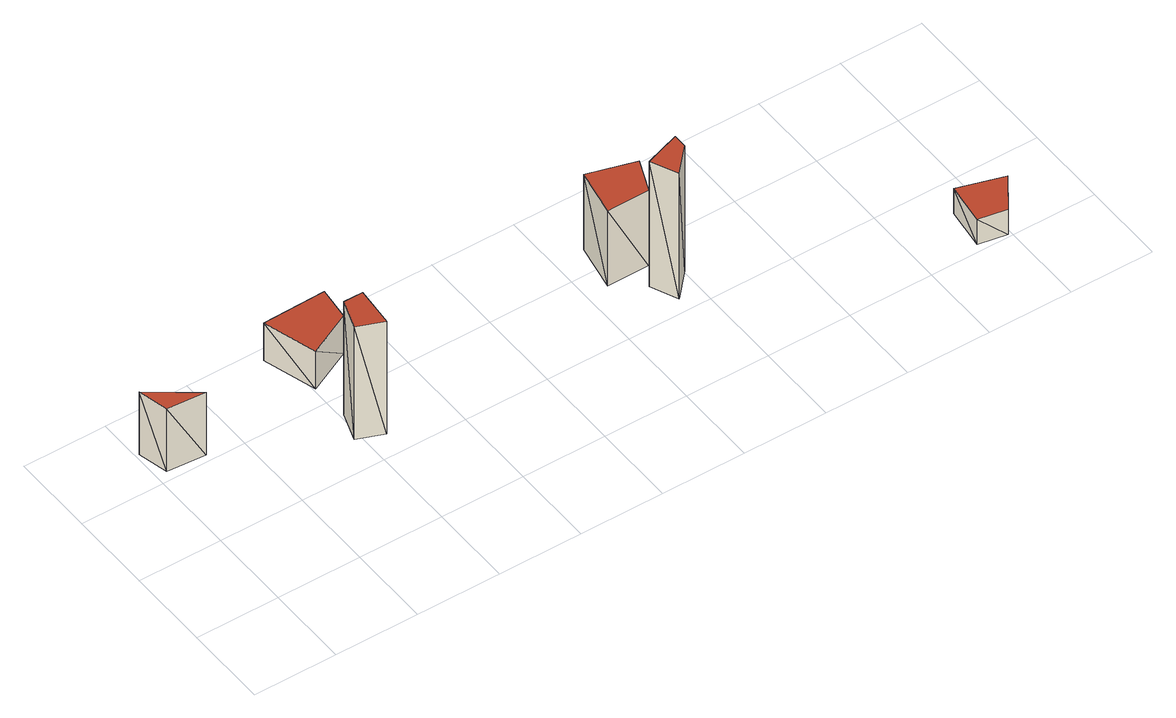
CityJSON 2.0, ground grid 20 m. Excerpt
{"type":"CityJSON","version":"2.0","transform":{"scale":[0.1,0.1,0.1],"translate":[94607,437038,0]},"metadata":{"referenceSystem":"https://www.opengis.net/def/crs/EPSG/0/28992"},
"CityObjects":{
"building1":{"type":"Building","attributes":{"+height_valid":1,"+non_residential":2,"+groundHeight":0,"measuredHeight":17.5,"+total_area":558.9,"+discount_factor":0,"+min_bicycle_parking_spaces":38,"+min_car_parking_spaces":0,"+function1":"catering III","+function2":"Gym"},"geometry":[{"type":"MultiSurface","lod":"1.2","boundaries":[[[0,1,2]],[[3,4,5]],[[0,4,3]],[[0,1,4]],[[1,5,4]],[[1,2,5]],[[2,3,5]],[[2,0,3]]],"semantics":{"surfaces":[{"type":"GroundSurface"},{"type":"RoofSurface"},{"type":"WallSurface"}],"values":[0,1,2,2,2,2,2,2]}}]},
"building2":{"type":"Building","attributes":{"+height_valid":1,"+non_residential":0,"+groundHeight":0,"measuredHeight":31.5,"+total_area":1046.8,"+discount_factor":0.8,"+min_bicycle_parking_spaces":29,"+min_car_parking_spaces":2,"+function":"Residential"},"geometry":[{"type":"MultiSurface","lod":"1.2","boundaries":[[[6,7,8,9]],[[10,11,12,13]],[[6,11,10]],[[6,7,11]],[[7,12,11]],[[7,8,12]],[[8,13,12]],[[8,9,13]],[[9,10,13]],[[9,6,10]]],"semantics":{"surfaces":[{"type":"GroundSurface"},{"type":"RoofSurface"},{"type":"WallSurface"}],"values":[0,1,2,2,2,2,2,2,2,2]}}]},
"building3":{"type":"Building","attributes":{"+height_valid":1,"+non_residential":2,"+groundHeight":0,"measuredHeight":10.5,"+total_area":1411.16,"+discount_factor":0,"+min_bicycle_parking_spaces":38,"+min_car_parking_spaces":18,"+function1":"catering I","+function2":"Office"},"geometry":[{"type":"MultiSurface","lod":"1.2","boundaries":[[[14,15,16,17]],[[18,19,20,21]],[[14,19,18]],[[14,15,19]],[[15,20,19]],[[15,16,20]],[[16,21,20]],[[16,17,21]],[[17,18,21]],[[17,14,18]]],"semantics":{"surfaces":[{"type":"GroundSurface"},{"type":"RoofSurface"},{"type":"WallSurface"}],"values":[0,1,2,2,2,2,2,2,2,2]}}]},
"building4":{"type":"Building","attributes":{"+height_valid":1,"+non_residential":0,"+groundHeight":0,"measuredHeight":21,"+total_area":1571.49,"+discount_factor":0.8,"+min_bicycle_parking_spaces":43,"+min_car_parking_spaces":9,"+function":"Residential"},"geometry":[{"type":"MultiSurface","lod":"1.2","boundaries":[[[22,23,24,25]],[[26,27,28,29]],[[22,27,26]],[[22,23,27]],[[23,28,27]],[[23,24,28]],[[24,29,28]],[[24,25,29]],[[25,26,29]],[[25,22,26]]],"semantics":{"surfaces":[{"type":"GroundSurface"},{"type":"RoofSurface"},{"type":"WallSurface"}],"values":[0,1,2,2,2,2,2,2,2,2]}}]},
"building5":{"type":"Building","attributes":{"+height_valid":1,"+non_residential":1,"+groundHeight":0,"measuredHeight":35,"+total_area":968.58,"+discount_factor":0.8,"+min_bicycle_parking_spaces":139,"+min_car_parking_spaces":62,"+function":"catering IV"},"geometry":[{"type":"MultiSurface","lod":"1.2","boundaries":[[[30,31,32,33]],[[34,35,36,37]],[[30,35,34]],[[30,31,35]],[[31,36,35]],[[31,32,36]],[[32,37,36]],[[32,33,37]],[[33,34,37]],[[33,30,34]]],"semantics":{"surfaces":[{"type":"GroundSurface"},{"type":"RoofSurface"},{"type":"WallSurface"}],"values":[0,1,2,2,2,2,2,2,2,2]}}]},
"building6":{"type":"Building","attributes":{"+height_valid":1,"+non_residential":0,"+groundHeight":0,"measuredHeight":7,"+total_area":423.78,"+discount_factor":0.8,"+min_bicycle_parking_spaces":11,"+min_car_parking_spaces":2,"+function":"Residential"},"geometry":[{"type":"MultiSurface","lod":"1.2","boundaries":[[[38,39,40,41]],[[42,43,44,45]],[[38,43,42]],[[38,39,43]],[[39,44,43]],[[39,40,44]],[[40,45,44]],[[40,41,45]],[[41,42,45]],[[41,38,42]]],"semantics":{"surfaces":[{"type":"GroundSurface"},{"type":"RoofSurface"},{"type":"WallSurface"}],"values":[0,1,2,2,2,2,2,2,2,2]}}]}
},
"vertices":[
[9,495,0],[118,416,0],[26,424,0],[9,495,175],[118,416,175],[26,424,175],
[410,353,0],[456,353,0],[448,257,0],[385,282,0],[410,353,315],[456,353,315],[448,257,315],[385,282,315],
[368,571,0],[519,575,0],[510,495,0],[406,445,0],[368,571,105],[519,575,105],[510,495,105],[406,445,105],
[1074,462,0],[1187,429,0],[1154,349,0],[1053,349,0],[1074,462,210],[1187,429,210],[1154,349,210],[1053,349,210],
[1120,299,0],[1204,328,0],[1204,295,0],[1149,236,0],[1120,299,350],[1204,328,350],[1204,295,350],[1149,236,350],
[1738,119,0],[1847,86,0],[1793,7,0],[1726,19,0],[1738,119,70],[1847,86,70],[1793,7,70],[1726,19,70]
]}
